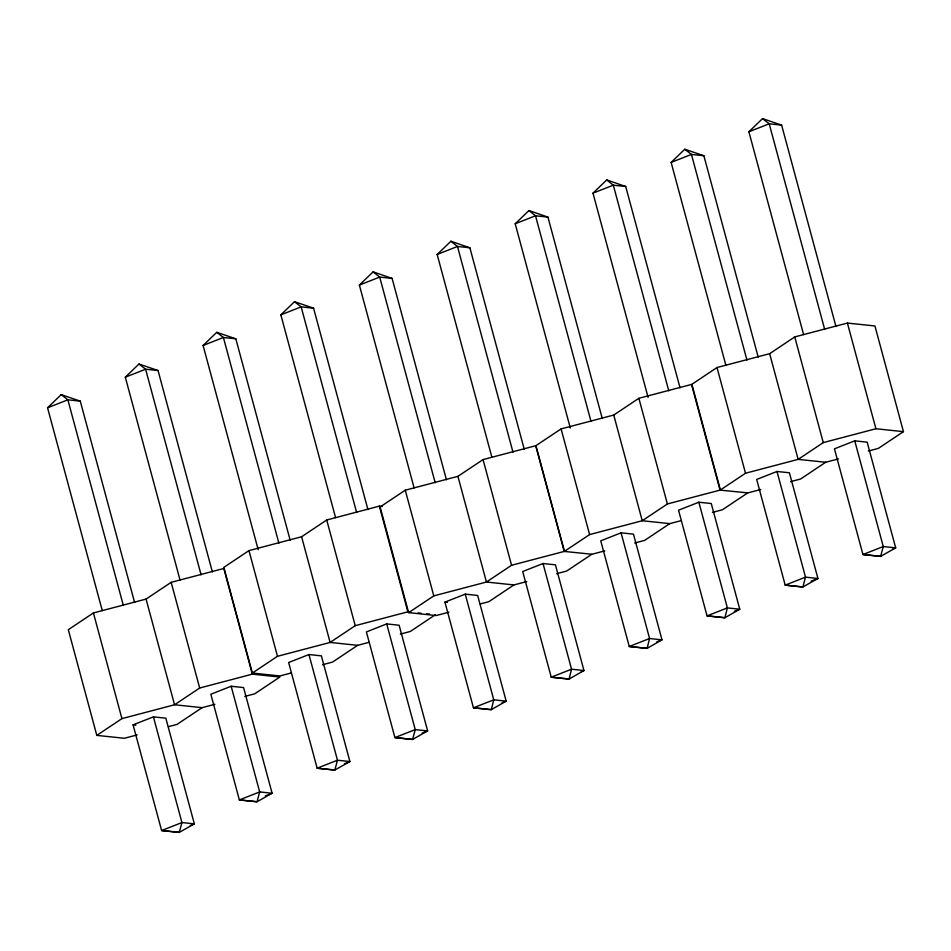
<?xml version="1.0" encoding="UTF-8"?>
<svg xmlns="http://www.w3.org/2000/svg" width="951" height="951" viewBox="0 0 951 951"><rect width="100%" height="100%" fill="white"/><g stroke="black" fill="none" stroke-linecap="round" stroke-linejoin="round"><path stroke-width="1.43" d="M102.268 610.601L47.55 407.801L61.209 394.629L80.276 401.132L134.614 602.506M180.024 579.991L125.306 377.19L138.965 364.019L158.032 370.521L212.37 571.896M258.196 549.702L203.098 345.475L216.757 332.303L235.824 338.806L290.162 540.18M335.572 517.653L280.854 314.852L294.501 301.693L313.58 308.183L367.918 509.558M725.851 365.208L671.133 162.407L684.791 149.236L703.871 155.738L758.197 357.1M803.607 334.586L748.889 131.785L762.547 118.613L781.627 125.116L835.953 326.49M414.101 487.875L359.383 285.074L373.137 271.843L392.109 278.405L446.435 479.78M491.893 457.265L437.163 254.464L450.917 241.233L469.889 247.795L524.227 449.169M570.303 427.998L515.204 223.77L528.958 210.54L547.931 217.101L602.256 418.476M648.095 397.387L592.984 193.16L606.738 179.929L625.71 186.491L680.048 387.865M244.799 696.429L254.749 693.802L279.867 677.041L252.324 674.152L223.818 568.472L171.168 582.321L146.062 599.082L93.412 612.943L68.306 629.693L96.812 735.385L124.355 738.273L137.158 734.909M382.254 506.443L379.354 506.134L326.716 519.995L301.598 536.756L248.96 550.605L223.854 567.367L252.36 673.046L279.903 675.947L291.279 672.951M604.777 550.879L591.974 554.243L564.216 551.425L535.698 445.734L483.06 459.595L457.918 476.344L405.269 490.205L380.127 506.966L408.645 612.646L436.152 615.547L448.955 612.182M96.812 735.385L121.93 718.623L174.568 704.762L199.686 688.013L252.324 674.152M720.038 490.122L691.52 384.43L638.87 398.291L613.74 415.04L561.09 428.901L535.948 445.662L564.466 551.342L589.608 534.581L642.246 520.732L667.388 503.971L720.038 490.122L747.938 492.88L760.741 489.503M252.36 673.046L277.478 656.297L330.116 642.436L355.234 625.675L407.872 611.826L410.773 612.123M214.914 704.287L202.111 707.663L177.005 724.412L168.458 726.659M716.995 367.538L691.888 384.299L720.406 489.979L745.513 473.229L798.162 459.369L823.269 442.607L875.919 428.746L903.45 431.647L874.932 325.967L847.4 323.067L794.751 336.927L769.644 353.677L716.995 367.538L745.513 473.229M369.036 642.329L357.659 645.325L332.541 662.086L322.591 664.713M408.645 612.646L433.787 595.885L486.436 582.036L511.567 565.274L564.216 551.425M435.415 614.715L410.297 631.476L400.347 634.091M526.747 581.572L513.932 584.936L488.802 601.698L480.255 603.944M591.724 554.326L566.582 571.087L556.62 573.703M681.142 520.637L669.754 523.632L644.612 540.394L634.662 543.021M747.545 493.022L722.403 509.784L712.442 512.399M838.497 458.893L825.694 462.257L800.587 479.019L790.626 481.634M903.45 431.647L878.344 448.397L868.382 451.024M203.098 345.475L223.402 337.486L235.824 338.806M280.854 314.852L301.158 306.864L313.58 308.183M125.306 377.19L145.61 369.202L158.032 370.521M359.383 285.074L379.699 277.086L392.109 278.405M437.163 254.464L457.49 246.475L469.889 247.795M515.204 223.77L535.52 215.782L547.931 217.101M592.984 193.16L613.312 185.172L625.71 186.491M671.133 162.407L691.448 154.419L703.871 155.738M748.889 131.785L769.204 123.796L781.627 125.116M47.55 407.801L67.866 399.812L80.276 401.132M308.956 654.538L288.64 662.526L317.159 768.206L334.835 770.048L349.897 761.537L321.379 655.857L308.956 654.538L337.474 760.218L334.835 770.048L317.159 768.206L337.474 760.218L349.897 761.537L344.476 763.665M386.712 623.915L366.397 631.916L394.915 737.596L412.591 739.438L427.641 730.927L399.135 625.235L386.712 623.915L415.23 729.607L412.591 739.438L394.915 737.596L415.23 729.607L427.641 730.927L422.232 733.055M444.925 602.126L465.241 594.137L477.652 595.457L506.17 701.149L491.287 709.66L473.443 707.806L444.925 602.126L447.41 602.387M543.033 563.527L522.717 571.515L551.235 677.195L569.078 679.05L583.962 670.538L555.443 564.846L543.033 563.527L571.551 669.207L569.078 679.05L551.235 677.195L571.551 669.207L583.962 670.538L581.251 671.596M621.062 532.833L600.747 540.822L629.265 646.502L647.108 648.356L661.991 639.845L633.473 534.153L621.062 532.833L649.581 638.513L647.108 648.356L629.265 646.502L649.581 638.513L661.991 639.845L656.57 641.973M698.854 502.223L678.538 510.212L707.045 615.891L724.9 617.746L739.771 609.234L711.265 503.543L698.854 502.223L727.372 607.903L724.9 617.746L707.045 615.891L727.372 607.903L739.771 609.234L734.362 611.362M776.991 471.47L756.687 479.459L785.193 585.138L802.87 586.981L817.931 578.47L789.413 472.79L776.991 471.47L805.509 577.15L802.87 586.981L785.193 585.138L805.509 577.15L817.931 578.47L811.155 581.132M854.747 440.848L834.443 448.836L862.949 554.528L880.626 556.371L895.687 547.859L867.169 442.167L854.747 440.848L883.265 546.54L880.626 556.371L862.949 554.528L883.265 546.54L895.687 547.859L892.977 548.917M133.092 724.852L153.408 716.864L165.831 718.183L194.349 823.875L179.287 832.387L161.611 830.544L133.092 724.852L135.862 725.149M231.164 686.253L210.849 694.242L239.367 799.922L257.043 801.764L272.105 793.253L243.587 687.573L231.164 686.253L259.682 791.933L257.043 801.764L239.367 799.922L259.682 791.933L272.105 793.253L265.329 795.916M190.283 825.468L194.349 823.875L181.926 822.556L161.611 830.544L179.287 832.387L181.926 822.556L153.408 716.864M502.104 702.741L506.17 701.149L493.759 699.817L473.443 707.806L491.287 709.66L493.759 699.817L465.241 594.137M825.694 462.257L798.162 459.369L769.644 353.677M669.754 523.632L642.246 520.732L613.74 415.04M513.932 584.936L486.436 582.036L457.918 476.344M418.024 612.884L420.913 613.193M426.714 613.799L429.614 614.108M357.659 645.325L330.116 642.436L301.598 536.756M202.111 707.663L174.568 704.762L146.062 599.082M762.547 118.613L769.204 123.796L824.695 329.45M684.791 149.236L691.448 154.419L746.939 360.072M294.501 301.693L301.158 306.864L356.649 512.53M216.757 332.303L223.402 337.486L278.893 543.14M138.965 364.019L145.61 369.202L201.101 574.856M61.209 394.629L67.866 399.812L123.345 605.466M606.738 179.929L613.312 185.172L668.791 390.825M528.958 210.54L535.52 215.782L591.011 421.436M450.917 241.233L457.49 246.475L512.981 452.129M373.137 271.843L379.699 277.086L435.189 482.739M847.4 323.067L875.919 428.746M794.751 336.927L823.269 442.607M638.87 398.291L667.388 503.971M561.09 428.901L589.608 534.581M483.06 459.595L511.567 565.274M405.269 490.205L433.787 595.885M379.354 506.134L407.872 611.826M326.716 519.995L355.234 625.675M248.96 550.605L277.478 656.297M171.168 582.321L199.686 688.013M93.412 612.943L121.93 718.623"/></g></svg>
